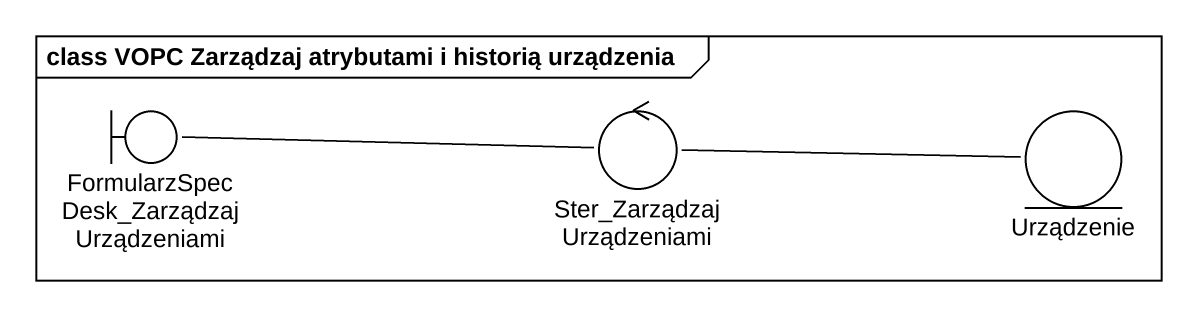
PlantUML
@startuml
mainframe class VOPC Zarządzaj atrybutami i historią urządzenia
boundary "FormularzSpecDesk_ZarządzajUrządzeniami" as FormularzSpecDesk
control Ster_ZarządzajUrządzeniami
entity Urządzenie
Ster_ZarządzajUrządzeniami -left- FormularzSpecDesk
Urządzenie -left- Ster_ZarządzajUrządzeniami
@enduml
